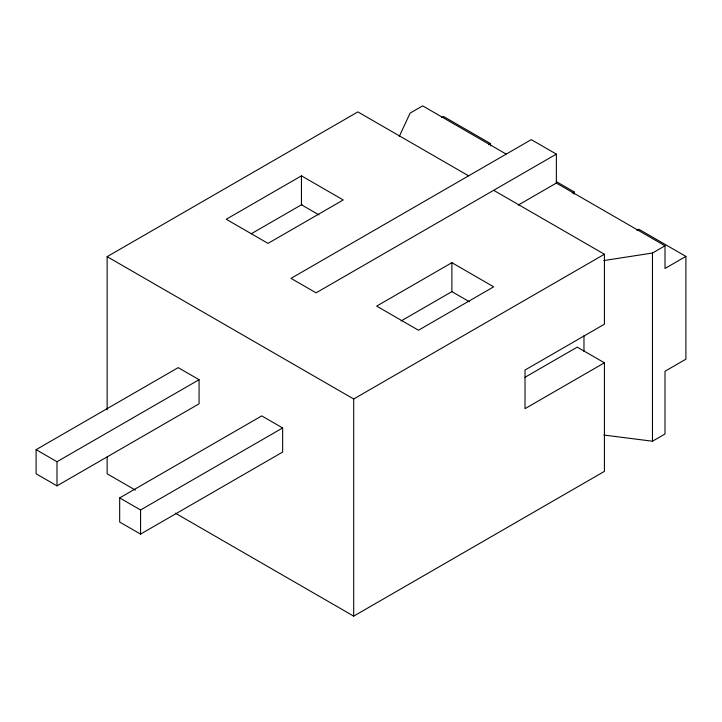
<?xml version="1.0" encoding="UTF-8"?>
<svg xmlns="http://www.w3.org/2000/svg" width="722" height="722" viewBox="0 0 722 722"><rect width="100%" height="100%" fill="white"/><g stroke="black" fill="none" stroke-linecap="round" stroke-linejoin="round"><path stroke-width="1.08" d="M399.275 136.431L410.105 113.101L422.641 105.863L506.059 154.03M107.136 409.663L107.136 256.653L357.868 111.901L468.605 175.834M301.453 175.834L226.239 219.262L268.024 243.386L343.239 199.958L301.453 175.834L301.453 204.786L318.943 214.885M441.629 117.578L443.534 116.486L490.545 143.624L490.545 145.862M251.319 233.729L302.022 204.452M488.641 144.725L490.545 143.624M36.1 449.662L178.181 367.633L199.073 379.7L199.073 403.824L56.993 485.852L36.1 473.785L36.1 449.662L56.993 461.728L199.073 379.7M556.355 154.12L316.083 292.843L291.002 278.367L531.284 139.644L556.355 154.12L556.355 183.072L665.007 245.796L665.007 268.476L685.9 256.409L685.9 359.195L665.007 371.252L665.007 433.985L652.471 441.223L603.854 435.041M518.261 205.066L556.355 183.072M572.221 192.973L574.116 191.881L574.116 194.11M451.891 262.682L376.667 306.11L418.462 330.234L493.677 286.815L451.891 262.682L451.891 291.634L401.089 320.965M119.671 497.918L261.752 415.89L282.645 427.947L282.645 452.071L140.573 534.099L119.671 522.042L119.671 497.918L140.573 509.976L282.645 427.947M636.994 230.372L638.889 229.271L685.9 256.409M107.136 256.653L353.69 398.995L604.413 254.243L604.413 324.205L525.02 370.043L525.02 408.652L604.413 362.805L604.413 471.376L353.69 616.137L175.356 513.171M603.854 260.552L652.471 253.034L665.007 245.796M524.966 377.317L577.248 347.129L604.413 362.805M556.256 181.565L574.116 191.881M493.677 190.31L604.413 254.243M451.891 291.634L469.381 301.733M135.402 490.103L107.136 473.794L107.136 456.918M652.471 253.034L652.471 441.223M583.972 335.685L583.972 351.452M353.69 398.995L353.69 616.137M140.573 509.976L140.573 534.099M56.993 461.728L56.993 485.852"/></g></svg>
